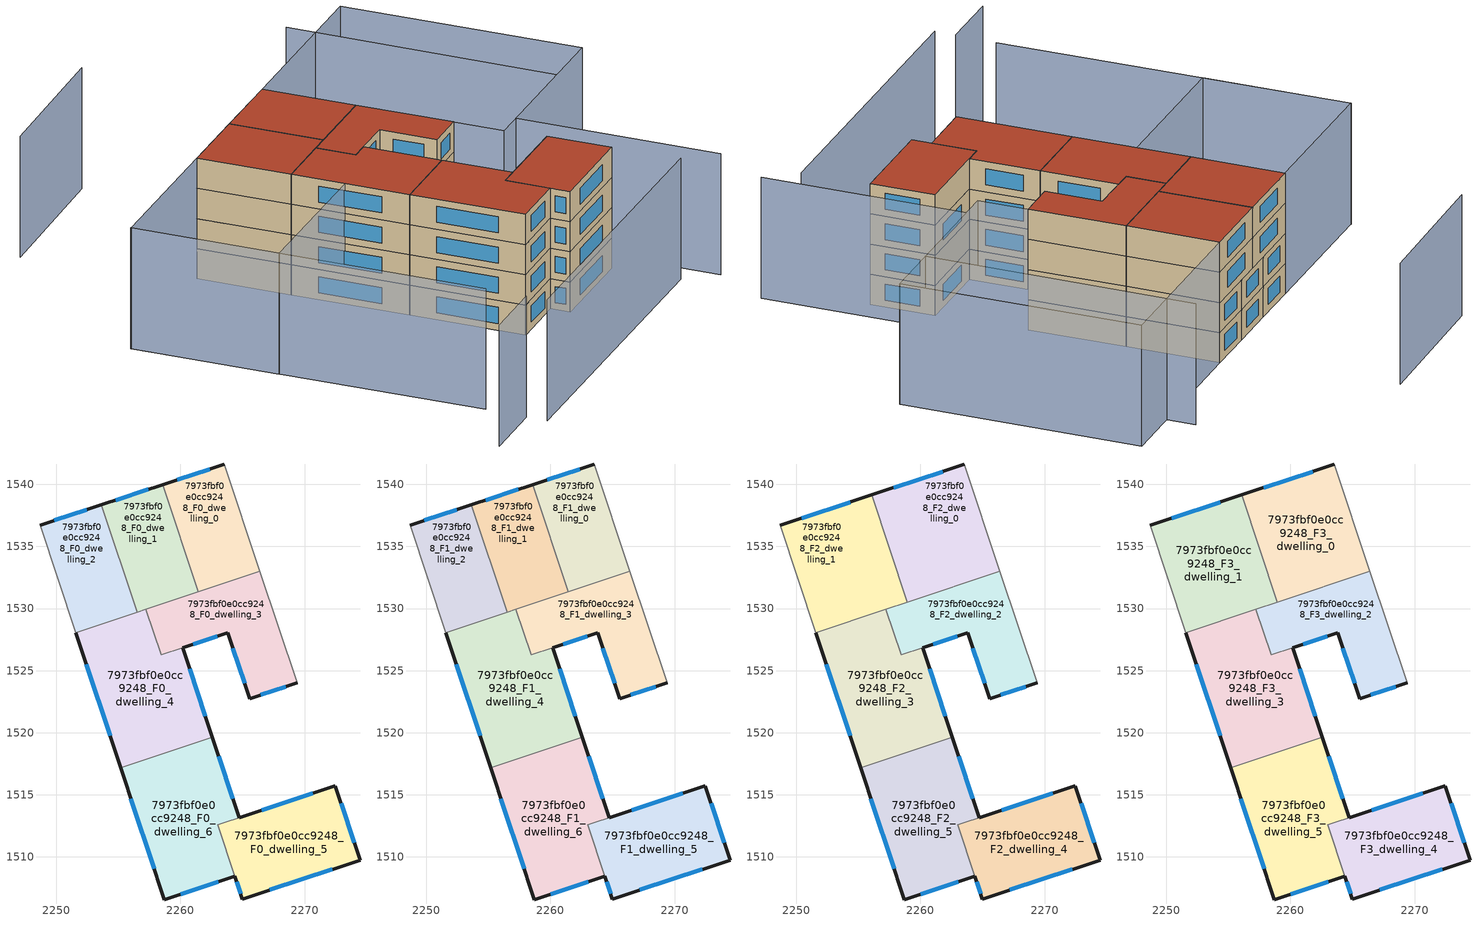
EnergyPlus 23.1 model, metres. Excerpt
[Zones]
7973fbf0e0cc9248_F0_dwelling_0
 floor ground (EU_floor_Construction): 2263.54,1541.61 2266.41,1533 2261.45,1531.35 2258.59,1539.98 z0
 wall outside (EU_wall_Construction): 2263.54,1541.61 2258.59,1539.98 z0:3
 wall adiabatic (EU_wall_Construction): 2266.41,1533 2263.54,1541.61 z0:3
 wall to 7973fbf0e0cc9248_F0_dwelling_1 (EU_wall_Construction): 2258.59,1539.98 2261.45,1531.35 z0:3
 wall to 7973fbf0e0cc9248_F0_dwelling_3 (EU_wall_Construction): 2261.45,1531.35 2266.41,1533 z0:3
 window (EU_Window_Construction): 2262.38,1541.23 2259.75,1540.36 z0.7:2.3
7973fbf0e0cc9248_F0_dwelling_1
 floor ground (EU_floor_Construction): 2258.59,1539.98 2261.45,1531.35 2256.51,1529.71 2253.64,1538.34 z0
 wall outside (EU_wall_Construction): 2258.59,1539.98 2253.64,1538.34 z0:3
 wall to 7973fbf0e0cc9248_F0_dwelling_2 (EU_wall_Construction): 2253.64,1538.34 2256.51,1529.71 z0:3
 wall to 7973fbf0e0cc9248_F0_dwelling_4 (EU_wall_Construction): 2256.51,1529.71 2257.23,1529.95 z0:3
 wall to 7973fbf0e0cc9248_F0_dwelling_3 (EU_wall_Construction): 2257.23,1529.95 2261.45,1531.35 z0:3
 window (EU_Window_Construction): 2257.42,1539.59 2254.8,1538.73 z0.7:2.3
7973fbf0e0cc9248_F0_dwelling_2
 floor ground (EU_floor_Construction): 2253.64,1538.34 2256.51,1529.71 2251.56,1528.07 2248.69,1536.71 z0
 wall outside (EU_wall_Construction): 2253.64,1538.34 2248.69,1536.71 z0:3
 wall adiabatic (EU_wall_Construction): 2248.69,1536.71 2251.56,1528.07 z0:3
 wall to 7973fbf0e0cc9248_F0_dwelling_4 (EU_wall_Construction): 2251.56,1528.07 2256.5,1529.71 z0:3
 window (EU_Window_Construction): 2252.47,1537.96 2249.85,1537.09 z0.7:2.3
7973fbf0e0cc9248_F0_dwelling_3
 floor ground (EU_floor_Construction): 2266.41,1533 2269.39,1524.01 2265.58,1522.75 2263.82,1528.04 2258.45,1526.27 2257.23,1529.95 z0
 wall outside (EU_wall_Construction): 2260.17,1526.84 2263.82,1528.04 2265.58,1522.75 2269.39,1524.01 z0:3
 wall adiabatic (EU_wall_Construction): 2269.39,1524.01 2266.41,1533 z0:3
 wall to 7973fbf0e0cc9248_F0_dwelling_4 (EU_wall_Construction): 2257.23,1529.95 2258.45,1526.28 / 2258.45,1526.27 2260.17,1526.84 z0:3
 window (EU_Window_Construction): 2266.47,1523.05 2268.5,1523.71 / 2264.23,1526.8 2265.16,1523.99 / 2261.03,1527.12 2262.96,1527.76 z0.7:2.3
7973fbf0e0cc9248_F0_dwelling_4
 floor ground (EU_floor_Construction): 2260.17,1526.84 2262.57,1519.64 2255.18,1517.18 2251.56,1528.07 2257.23,1529.95 2258.45,1526.27 z0
 wall outside (EU_wall_Construction): 2251.56,1528.07 2255.18,1517.18 / 2262.57,1519.64 2260.17,1526.84 z0:3
 wall to 7973fbf0e0cc9248_F0_dwelling_6 (EU_wall_Construction): 2255.18,1517.18 2262.57,1519.64 z0:3
 window (EU_Window_Construction): 2252.41,1525.51 2254.33,1519.74 / 2262,1521.33 2260.73,1525.15 z0.7:2.3
7973fbf0e0cc9248_F0_dwelling_5
 floor ground (EU_floor_Construction): 2272.48,1515.7 2274.47,1509.73 2264.98,1506.59 2264.38,1508.42 2263,1512.58 z0
 wall outside (EU_wall_Construction): 2264.38,1508.42 2264.98,1506.59 2274.47,1509.73 2272.48,1515.7 z0:3
 wall to 7973fbf0e0cc9248_F0_dwelling_6 (EU_wall_Construction): 2272.48,1515.7 2263,1512.58 2264.38,1508.42 z0:3
 window (EU_Window_Construction): 2274,1511.13 2272.95,1514.3 / 2267.21,1507.33 2272.24,1508.99 / 2264.52,1507.99 2264.84,1507.02 z0.7:2.3
7973fbf0e0cc9248_F0_dwelling_6
 floor ground (EU_floor_Construction): 2272.48,1515.71 2263,1512.58 2264.38,1508.42 2258.71,1506.55 2255.18,1517.18 2262.57,1519.64 2264.72,1513.15 z0
 wall outside (EU_wall_Construction): 2272.48,1515.71 2264.72,1513.15 2262.57,1519.64 / 2255.18,1517.18 2258.71,1506.55 2264.38,1508.42 z0:3
 window (EU_Window_Construction): 2270.66,1515.11 2266.54,1513.75 / 2260.04,1506.99 2263.05,1507.98 / 2256.01,1514.69 2257.88,1509.05 / 2264.22,1514.67 2263.07,1518.11 z0.7:2.3
7973fbf0e0cc9248_F1_dwelling_0
 floor to 7973fbf0e0cc9248_F0_dwelling_0 (EU_floor_Construction): 2263.54,1541.61 2266.41,1533 2261.45,1531.35 2258.59,1539.98 z3
 wall outside (EU_wall_Construction): 2263.54,1541.61 2258.59,1539.98 z3:6
 wall adiabatic (EU_wall_Construction): 2266.41,1533 2263.54,1541.61 z3:6
 wall to 7973fbf0e0cc9248_F1_dwelling_1 (EU_wall_Construction): 2258.59,1539.98 2261.45,1531.35 z3:6
 wall to 7973fbf0e0cc9248_F1_dwelling_3 (EU_wall_Construction): 2261.45,1531.35 2266.41,1533 z3:6
 window (EU_Window_Construction): 2262.38,1541.23 2259.75,1540.36 z3.7:5.3
7973fbf0e0cc9248_F1_dwelling_1
 floor to 7973fbf0e0cc9248_F0_dwelling_1 (EU_floor_Construction): 2258.59,1539.98 2261.45,1531.35 2256.51,1529.71 2253.64,1538.34 z3
 wall outside (EU_wall_Construction): 2258.59,1539.98 2253.64,1538.34 z3:6
 wall to 7973fbf0e0cc9248_F1_dwelling_2 (EU_wall_Construction): 2253.64,1538.34 2256.51,1529.71 z3:6
 wall to 7973fbf0e0cc9248_F1_dwelling_4 (EU_wall_Construction): 2256.51,1529.71 2257.23,1529.95 z3:6
 wall to 7973fbf0e0cc9248_F1_dwelling_3 (EU_wall_Construction): 2257.23,1529.95 2261.45,1531.35 z3:6
 window (EU_Window_Construction): 2257.42,1539.59 2254.8,1538.73 z3.7:5.3
7973fbf0e0cc9248_F1_dwelling_2
 floor to 7973fbf0e0cc9248_F0_dwelling_2 (EU_floor_Construction): 2253.64,1538.34 2256.51,1529.71 2251.56,1528.07 2248.69,1536.71 z3
 wall outside (EU_wall_Construction): 2253.64,1538.34 2248.69,1536.71 z3:6
 wall adiabatic (EU_wall_Construction): 2248.69,1536.71 2251.56,1528.07 z3:6
 wall to 7973fbf0e0cc9248_F1_dwelling_4 (EU_wall_Construction): 2251.56,1528.07 2256.5,1529.71 z3:6
 window (EU_Window_Construction): 2252.47,1537.96 2249.85,1537.09 z3.7:5.3
7973fbf0e0cc9248_F1_dwelling_3
 floor to 7973fbf0e0cc9248_F0_dwelling_3 (EU_floor_Construction): 2266.41,1533 2269.39,1524.01 2265.58,1522.75 2263.82,1528.04 2258.45,1526.28 2257.23,1529.95 z3
 wall outside (EU_wall_Construction): 2260.17,1526.84 2263.82,1528.04 2265.58,1522.75 2269.39,1524.01 z3:6
 wall adiabatic (EU_wall_Construction): 2269.39,1524.01 2266.41,1533 z3:6
 wall to 7973fbf0e0cc9248_F1_dwelling_4 (EU_wall_Construction): 2257.23,1529.95 2258.45,1526.28 / 2258.45,1526.27 2260.17,1526.84 z3:6
 window (EU_Window_Construction): 2266.47,1523.05 2268.5,1523.71 / 2264.23,1526.8 2265.16,1523.99 / 2261.03,1527.12 2262.96,1527.76 z3.7:5.3
7973fbf0e0cc9248_F1_dwelling_4
 floor to 7973fbf0e0cc9248_F0_dwelling_4 (EU_floor_Construction): 2260.17,1526.84 2262.57,1519.64 2255.18,1517.18 2251.56,1528.07 2257.23,1529.95 2258.45,1526.27 z3
 wall outside (EU_wall_Construction): 2251.56,1528.07 2255.18,1517.18 / 2262.57,1519.64 2260.17,1526.84 z3:6
 wall to 7973fbf0e0cc9248_F1_dwelling_6 (EU_wall_Construction): 2255.18,1517.18 2262.57,1519.64 z3:6
 window (EU_Window_Construction): 2252.41,1525.51 2254.33,1519.74 / 2262,1521.33 2260.73,1525.15 z3.7:5.3
7973fbf0e0cc9248_F1_dwelling_5
 floor to 7973fbf0e0cc9248_F0_dwelling_5 (EU_floor_Construction): 2272.48,1515.7 2274.47,1509.73 2264.98,1506.59 2264.38,1508.42 2263,1512.58 z3
 wall outside (EU_wall_Construction): 2264.38,1508.42 2264.98,1506.59 2274.47,1509.73 2272.48,1515.7 z3:6
 wall to 7973fbf0e0cc9248_F1_dwelling_6 (EU_wall_Construction): 2272.48,1515.7 2263,1512.58 2264.38,1508.42 z3:6
 window (EU_Window_Construction): 2274,1511.13 2272.95,1514.3 / 2267.21,1507.33 2272.24,1508.99 / 2264.52,1507.99 2264.84,1507.02 z3.7:5.3
7973fbf0e0cc9248_F1_dwelling_6
 floor to 7973fbf0e0cc9248_F0_dwelling_6 (EU_floor_Construction): 2272.48,1515.7 2263,1512.58 2264.38,1508.42 2258.71,1506.55 2255.18,1517.18 2262.57,1519.64 2264.72,1513.15 z3
 wall outside (EU_wall_Construction): 2264.72,1513.15 2272.48,1515.71 / 2255.18,1517.18 2258.71,1506.55 2264.38,1508.42 / 2264.72,1513.15 2262.57,1519.64 z3:6
 window (EU_Window_Construction): 2266.54,1513.75 2270.66,1515.11 / 2260.04,1506.99 2263.05,1507.98 / 2256.01,1514.69 2257.88,1509.05 / 2264.22,1514.67 2263.07,1518.11 z3.7:5.3
 roof outside (EU_roof_Construction): 2272.48,1515.7 2268.48,1514.38 2263,1512.58 z6
7973fbf0e0cc9248_F2_dwelling_0
 floor to 7973fbf0e0cc9248_F1_dwelling_0 (EU_floor_Construction): 2263.54,1541.61 2266.41,1533 2261.45,1531.35 2258.59,1539.98 z6
 floor to 7973fbf0e0cc9248_F1_dwelling_1 (EU_floor_Construction): 2258.59,1539.98 2261.45,1531.35 2258.95,1530.52 2256.08,1539.15 z6
 wall outside (EU_wall_Construction): 2263.54,1541.61 2256.08,1539.15 z6:9
 wall adiabatic (EU_wall_Construction): 2266.41,1533 2263.54,1541.61 z6:9
 wall to 7973fbf0e0cc9248_F2_dwelling_1 (EU_wall_Construction): 2256.08,1539.15 2258.95,1530.52 z6:9
 wall to 7973fbf0e0cc9248_F2_dwelling_2 (EU_wall_Construction): 2258.95,1530.52 2266.41,1533 z6:9
 window (EU_Window_Construction): 2261.79,1541.04 2257.83,1539.73 z6.7:8.3
7973fbf0e0cc9248_F2_dwelling_1
 floor to 7973fbf0e0cc9248_F1_dwelling_2 (EU_floor_Construction): 2253.64,1538.34 2256.5,1529.71 2251.56,1528.07 2248.69,1536.71 z6
 floor to 7973fbf0e0cc9248_F1_dwelling_1 (EU_floor_Construction): 2256.08,1539.15 2258.95,1530.52 2256.5,1529.71 2253.64,1538.34 z6
 wall outside (EU_wall_Construction): 2256.08,1539.15 2248.69,1536.71 z6:9
 wall adiabatic (EU_wall_Construction): 2248.69,1536.71 2251.56,1528.07 z6:9
 wall to 7973fbf0e0cc9248_F2_dwelling_3 (EU_wall_Construction): 2251.56,1528.07 2257.23,1529.95 z6:9
 wall to 7973fbf0e0cc9248_F2_dwelling_2 (EU_wall_Construction): 2257.23,1529.95 2258.95,1530.52 z6:9
 window (EU_Window_Construction): 2254.35,1538.58 2250.43,1537.28 z6.7:8.3
7973fbf0e0cc9248_F2_dwelling_2
 floor to 7973fbf0e0cc9248_F1_dwelling_3 (EU_floor_Construction): 2266.41,1533 2269.39,1524.01 2265.58,1522.75 2263.82,1528.04 2258.45,1526.28 2257.23,1529.95 z6
 wall outside (EU_wall_Construction): 2260.17,1526.84 2263.82,1528.04 2265.58,1522.75 2269.39,1524.01 z6:9
 wall adiabatic (EU_wall_Construction): 2269.39,1524.01 2266.41,1533 z6:9
 wall to 7973fbf0e0cc9248_F2_dwelling_3 (EU_wall_Construction): 2257.23,1529.95 2258.45,1526.28 / 2258.45,1526.27 2260.17,1526.84 z6:9
 window (EU_Window_Construction): 2266.47,1523.05 2268.5,1523.71 / 2264.23,1526.8 2265.16,1523.99 / 2261.03,1527.12 2262.96,1527.76 z6.7:8.3
7973fbf0e0cc9248_F2_dwelling_3
 floor to 7973fbf0e0cc9248_F1_dwelling_4 (EU_floor_Construction): 2260.17,1526.84 2262.57,1519.64 2255.18,1517.18 2251.56,1528.07 2257.23,1529.95 2258.45,1526.27 z6
 wall outside (EU_wall_Construction): 2251.56,1528.07 2255.18,1517.18 / 2262.57,1519.64 2260.17,1526.84 z6:9
 wall to 7973fbf0e0cc9248_F2_dwelling_5 (EU_wall_Construction): 2255.18,1517.18 2262.57,1519.64 z6:9
 window (EU_Window_Construction): 2252.41,1525.51 2254.33,1519.74 / 2262,1521.33 2260.73,1525.15 z6.7:8.3
7973fbf0e0cc9248_F2_dwelling_4
 floor to 7973fbf0e0cc9248_F1_dwelling_5 (EU_floor_Construction): 2272.48,1515.7 2274.47,1509.73 2264.98,1506.59 2264.38,1508.42 2263,1512.58 z6
 wall outside (EU_wall_Construction): 2264.38,1508.42 2264.98,1506.59 2274.47,1509.73 2272.48,1515.7 z6:9
 wall to 7973fbf0e0cc9248_F2_dwelling_5 (EU_wall_Construction): 2272.48,1515.7 2263,1512.58 2264.38,1508.42 z6:9
 window (EU_Window_Construction): 2274,1511.13 2272.95,1514.3 / 2267.21,1507.33 2272.24,1508.99 / 2264.52,1507.99 2264.84,1507.02 z6.7:8.3
7973fbf0e0cc9248_F2_dwelling_5
 floor outside (EU_floor_Construction): 2272.48,1515.71 2268.48,1514.38 2264.72,1513.15 z6
 floor to 7973fbf0e0cc9248_F1_dwelling_6 (EU_floor_Construction): 2268.48,1514.38 2263,1512.58 2264.38,1508.42 2258.71,1506.55 2255.18,1517.18 2262.57,1519.64 2264.72,1513.15 z6
 wall outside (EU_wall_Construction): 2272.48,1515.71 2264.72,1513.15 2262.57,1519.64 / 2255.18,1517.18 2258.71,1506.55 2264.38,1508.42 z6:9
 window (EU_Window_Construction): 2270.66,1515.11 2266.54,1513.75 / 2260.04,1506.99 2263.05,1507.98 / 2256.01,1514.69 2257.88,1509.05 / 2264.22,1514.67 2263.07,1518.11 z6.7:8.3
7973fbf0e0cc9248_F3_dwelling_0
 floor to 7973fbf0e0cc9248_F2_dwelling_0 (EU_floor_Construction): 2263.54,1541.61 2266.41,1533 2258.95,1530.52 2256.08,1539.15 z9
 wall outside (EU_wall_Construction): 2263.54,1541.61 2256.08,1539.15 z9:12
 wall adiabatic (EU_wall_Construction): 2266.41,1533 2263.54,1541.61 z9:12
 wall to 7973fbf0e0cc9248_F3_dwelling_1 (EU_wall_Construction): 2256.08,1539.15 2258.95,1530.52 z9:12
 wall to 7973fbf0e0cc9248_F3_dwelling_2 (EU_wall_Construction): 2258.95,1530.52 2266.41,1533 z9:12
 window (EU_Window_Construction): 2261.79,1541.04 2257.83,1539.73 z9.7:11.3
 roof outside (EU_roof_Construction): 2266.41,1533 2263.54,1541.61 2256.08,1539.15 2258.95,1530.52 z12
7973fbf0e0cc9248_F3_dwelling_1
 floor to 7973fbf0e0cc9248_F2_dwelling_1 (EU_floor_Construction): 2256.08,1539.15 2258.95,1530.52 2251.56,1528.07 2248.69,1536.71 z9
 wall outside (EU_wall_Construction): 2256.08,1539.15 2248.69,1536.71 z9:12
 wall adiabatic (EU_wall_Construction): 2248.69,1536.71 2251.56,1528.07 z9:12
 wall to 7973fbf0e0cc9248_F3_dwelling_3 (EU_wall_Construction): 2251.56,1528.07 2257.23,1529.95 z9:12
 wall to 7973fbf0e0cc9248_F3_dwelling_2 (EU_wall_Construction): 2257.23,1529.95 2258.95,1530.52 z9:12
 window (EU_Window_Construction): 2254.35,1538.58 2250.43,1537.28 z9.7:11.3
 roof outside (EU_roof_Construction): 2258.95,1530.52 2256.08,1539.15 2248.69,1536.71 2251.56,1528.07 z12
7973fbf0e0cc9248_F3_dwelling_2
 floor to 7973fbf0e0cc9248_F2_dwelling_2 (EU_floor_Construction): 2266.41,1533 2269.39,1524.01 2265.58,1522.75 2263.82,1528.04 2258.45,1526.28 2257.23,1529.95 z9
 wall outside (EU_wall_Construction): 2260.17,1526.84 2263.82,1528.04 2265.58,1522.75 2269.39,1524.01 z9:12
 wall adiabatic (EU_wall_Construction): 2269.39,1524.01 2266.41,1533 z9:12
 wall to 7973fbf0e0cc9248_F3_dwelling_3 (EU_wall_Construction): 2257.23,1529.95 2258.45,1526.28 / 2258.45,1526.27 2260.17,1526.84 z9:12
 window (EU_Window_Construction): 2266.47,1523.05 2268.5,1523.71 / 2264.23,1526.8 2265.16,1523.99 / 2261.03,1527.12 2262.96,1527.76 z9.7:11.3
 roof outside (EU_roof_Construction): 2269.39,1524.01 2266.41,1533 2257.23,1529.95 2258.45,1526.28 2263.82,1528.04 2265.58,1522.75 z12
7973fbf0e0cc9248_F3_dwelling_3
 floor to 7973fbf0e0cc9248_F2_dwelling_3 (EU_floor_Construction): 2260.17,1526.84 2262.57,1519.64 2255.18,1517.18 2251.56,1528.07 2257.23,1529.95 2258.45,1526.27 z9
 wall outside (EU_wall_Construction): 2251.56,1528.07 2255.18,1517.18 / 2262.57,1519.64 2260.17,1526.84 z9:12
 wall to 7973fbf0e0cc9248_F3_dwelling_5 (EU_wall_Construction): 2255.18,1517.18 2262.57,1519.64 z9:12
 window (EU_Window_Construction): 2252.41,1525.51 2254.33,1519.74 / 2262,1521.33 2260.73,1525.15 z9.7:11.3
 roof outside (EU_roof_Construction): 2262.57,1519.64 2260.17,1526.84 2258.45,1526.27 2257.23,1529.95 2251.56,1528.07 2255.18,1517.18 z12
7973fbf0e0cc9248_F3_dwelling_4
 floor to 7973fbf0e0cc9248_F2_dwelling_4 (EU_floor_Construction): 2272.48,1515.7 2274.47,1509.73 2264.98,1506.59 2264.38,1508.42 2263,1512.58 z9
 wall outside (EU_wall_Construction): 2264.38,1508.42 2264.98,1506.59 2274.47,1509.73 2272.48,1515.7 z9:12
 wall to 7973fbf0e0cc9248_F3_dwelling_5 (EU_wall_Construction): 2272.48,1515.7 2263,1512.58 2264.38,1508.42 z9:12
 window (EU_Window_Construction): 2274,1511.13 2272.95,1514.3 / 2267.21,1507.33 2272.24,1508.99 / 2264.52,1507.99 2264.84,1507.02 z9.7:11.3
 roof outside (EU_roof_Construction): 2274.47,1509.73 2272.48,1515.7 2263,1512.58 2264.38,1508.42 2264.98,1506.59 z12
7973fbf0e0cc9248_F3_dwelling_5
 floor to 7973fbf0e0cc9248_F2_dwelling_5 (EU_floor_Construction): 2272.48,1515.7 2263,1512.58 2264.38,1508.42 2258.71,1506.55 2255.18,1517.18 2262.57,1519.64 2264.72,1513.15 z9
 wall outside (EU_wall_Construction): 2264.72,1513.15 2272.48,1515.71 / 2255.18,1517.18 2258.71,1506.55 2264.38,1508.42 / 2264.72,1513.15 2262.57,1519.64 z9:12
 window (EU_Window_Construction): 2266.54,1513.75 2270.66,1515.11 / 2260.04,1506.99 2263.05,1507.98 / 2256.01,1514.69 2257.88,1509.05 / 2264.22,1514.67 2263.07,1518.11 z9.7:11.3
 roof outside (EU_roof_Construction): 2264.38,1508.42 2263,1512.58 2272.48,1515.7 2264.72,1513.15 2262.57,1519.64 2255.18,1517.18 2258.71,1506.55 z12
shading: 2239.44,1493.3 2245.63,1495.36 / 2233.68,1531.79 2244.51,1499.18 / 2246.26,1493.46 2276.74,1503.53 / 2279.75,1501.42 2273.53,1520.25 / 2282.92,1523.35 2274.81,1548.33 / 2256.5,1556.85 2241.93,1551.75 / 2270.93,1519.38 2263.54,1541.61 / 2263.54,1541.61 2281.39,1547.54 / 2281.39,1547.54 2288.78,1525.31 / 2288.78,1525.31 2270.93,1519.38 / 2253.21,1523.11 2238.19,1518.15 / 2238.19,1518.15 2233.69,1531.76 / 2233.69,1531.76 2248.71,1536.72 / 2248.71,1536.72 2253.21,1523.11 z0:12
[Building]
EU S2 Campaign: North Axis=0; Terrain=City; Solar Distribution=FullExterior
[Site:Location]
Budapest.Ferenc.Liszt.Intl.AP: Latitude=47.437; Longitude=19.256; Time Zone=1; Elevation=185
[SizingPeriod:WeatherFileDays]
AnnualSizingPeriod: Begin Month=1; Begin Day of Month=1; End Month=12; End Day of Month=31; Day of Week for Start Day=Monday; Use Weather File Daylight Saving Period=No; Use Weather File Rain and Snow Indicators=No
[MATERIAL]
EU_InternalMass_Material: Roughness=MediumRough; Thickness=0.1; Conductivity=1; Density=1800; Specific Heat=900; Thermal Absorptance=0.9; Solar Absorptance=0.7; Visible Absorptance=0.7
[MATERIAL:NOMASS] Roughness=MediumRough; Thermal Absorptance=0.9; Solar Absorptance=0.7; Visible Absorptance=0.7
Name | Thermal Resistance
EU_wall_NoMass | 0.832559
EU_roof_NoMass | 1.39638
EU_floor_NoMass | 0.872794
[WINDOWMATERIAL:SIMPLEGLAZINGSYSTEM]
EU_Window_SimpleGlazing: UFactor=2.79869; Solar Heat Gain Coefficient=0.75; Visible Transmittance=0.75
[CONSTRUCTION]
EU_wall_Construction: EU_wall_NoMass
EU_roof_Construction: EU_roof_NoMass
EU_floor_Construction: EU_floor_NoMass
EU_Window_Construction: EU_Window_SimpleGlazing
EU_InternalMass_Construction: EU_InternalMass_Material
[ZONE] Type=1; Multiplier=1; Ceiling Height=autocalculate; Floor Area=autocalculate; Part of Total Floor Area=Yes
Name | Volume
7973fbf0e0cc9248_F0_dwelling_0; 7973fbf0e0cc9248_F1_dwelling_0 | 142.251
7973fbf0e0cc9248_F2_dwelling_0; 7973fbf0e0cc9248_F3_dwelling_0 | 214.136
7973fbf0e0cc9248_F0_dwelling_1; 7973fbf0e0cc9248_F1_dwelling_1 | 142.216
7973fbf0e0cc9248_F2_dwelling_1; 7973fbf0e0cc9248_F3_dwelling_1 | 212.586
7973fbf0e0cc9248_F0_dwelling_2; 7973fbf0e0cc9248_F1_dwelling_2 | 142.255
7973fbf0e0cc9248_F2_dwelling_2; 7973fbf0e0cc9248_F0_dwelling_3 | 179.975
7973fbf0e0cc9248_F3_dwelling_2; 7973fbf0e0cc9248_F1_dwelling_3 | 179.931
7973fbf0e0cc9248_F2_dwelling_3; 7973fbf0e0cc9248_F3_dwelling_3; 7973fbf0e0cc9248_F0_dwelling_4; 7973fbf0e0cc9248_F1_dwelling_4 | 246.735
7973fbf0e0cc9248_F2_dwelling_4; 7973fbf0e0cc9248_F3_dwelling_4; 7973fbf0e0cc9248_F0_dwelling_5; 7973fbf0e0cc9248_F1_dwelling_5 | 188.599
7973fbf0e0cc9248_F2_dwelling_5; 7973fbf0e0cc9248_F0_dwelling_6 | 238.041
7973fbf0e0cc9248_F3_dwelling_5; 7973fbf0e0cc9248_F1_dwelling_6 | 238.121
[INTERNALMASS] Construction=EU_InternalMass_Construction
Name | Zone or ZoneList | Surface Area
7973fbf0e0cc9248_F0_dwelling_0_EU_InternalMass | 7973fbf0e0cc9248_F0_dwelling_0 | 47.4171
7973fbf0e0cc9248_F0_dwelling_1_EU_InternalMass | 7973fbf0e0cc9248_F0_dwelling_1 | 47.4054
7973fbf0e0cc9248_F0_dwelling_2_EU_InternalMass | 7973fbf0e0cc9248_F0_dwelling_2 | 47.4185
7973fbf0e0cc9248_F0_dwelling_3_EU_InternalMass | 7973fbf0e0cc9248_F0_dwelling_3 | 59.9918
7973fbf0e0cc9248_F0_dwelling_4_EU_InternalMass | 7973fbf0e0cc9248_F0_dwelling_4 | 82.2473
7973fbf0e0cc9248_F0_dwelling_5_EU_InternalMass | 7973fbf0e0cc9248_F0_dwelling_5 | 62.8676
7973fbf0e0cc9248_F0_dwelling_6_EU_InternalMass | 7973fbf0e0cc9248_F0_dwelling_6 | 79.3714
7973fbf0e0cc9248_F1_dwelling_0_EU_InternalMass | 7973fbf0e0cc9248_F1_dwelling_0 | 47.4171
7973fbf0e0cc9248_F1_dwelling_1_EU_InternalMass | 7973fbf0e0cc9248_F1_dwelling_1 | 47.4054
7973fbf0e0cc9248_F1_dwelling_2_EU_InternalMass | 7973fbf0e0cc9248_F1_dwelling_2 | 47.4185
7973fbf0e0cc9248_F1_dwelling_3_EU_InternalMass | 7973fbf0e0cc9248_F1_dwelling_3 | 59.9918
7973fbf0e0cc9248_F1_dwelling_4_EU_InternalMass | 7973fbf0e0cc9248_F1_dwelling_4 | 82.2473
7973fbf0e0cc9248_F1_dwelling_5_EU_InternalMass | 7973fbf0e0cc9248_F1_dwelling_5 | 62.8676
7973fbf0e0cc9248_F1_dwelling_6_EU_InternalMass | 7973fbf0e0cc9248_F1_dwelling_6 | 79.3714
7973fbf0e0cc9248_F2_dwelling_0_EU_InternalMass | 7973fbf0e0cc9248_F2_dwelling_0 | 71.3786
7973fbf0e0cc9248_F2_dwelling_1_EU_InternalMass | 7973fbf0e0cc9248_F2_dwelling_1 | 70.8618
7973fbf0e0cc9248_F2_dwelling_2_EU_InternalMass | 7973fbf0e0cc9248_F2_dwelling_2 | 59.9918
7973fbf0e0cc9248_F2_dwelling_3_EU_InternalMass | 7973fbf0e0cc9248_F2_dwelling_3 | 82.2473
7973fbf0e0cc9248_F2_dwelling_4_EU_InternalMass | 7973fbf0e0cc9248_F2_dwelling_4 | 62.8676
7973fbf0e0cc9248_F2_dwelling_5_EU_InternalMass | 7973fbf0e0cc9248_F2_dwelling_5 | 79.3714
7973fbf0e0cc9248_F3_dwelling_0_EU_InternalMass | 7973fbf0e0cc9248_F3_dwelling_0 | 71.3786
7973fbf0e0cc9248_F3_dwelling_1_EU_InternalMass | 7973fbf0e0cc9248_F3_dwelling_1 | 70.8618
7973fbf0e0cc9248_F3_dwelling_2_EU_InternalMass | 7973fbf0e0cc9248_F3_dwelling_2 | 59.9918
7973fbf0e0cc9248_F3_dwelling_3_EU_InternalMass | 7973fbf0e0cc9248_F3_dwelling_3 | 82.2473
7973fbf0e0cc9248_F3_dwelling_4_EU_InternalMass | 7973fbf0e0cc9248_F3_dwelling_4 | 62.8676
7973fbf0e0cc9248_F3_dwelling_5_EU_InternalMass | 7973fbf0e0cc9248_F3_dwelling_5 | 79.3714
[OTHEREQUIPMENT] Fuel Type=Electricity; Design Level Calculation Method=Watts/Area; Power per Zone Floor Area=1; Fraction Latent=0; Fraction Radiant=0; Fraction Lost=0; Carbon Dioxide Generation Rate=0; EndUse Subcategory=EU_Step8_InternalGains
Name | Zone or ZoneList or Space or SpaceList | Schedule
EU_Step8_InternalGain_7973fbf0e0cc9248_F0_dwelling_0_f000 | 7973fbf0e0cc9248_F0_dwelling_0 | EU_Step8_GainSchedule_7973fbf0e0cc9248_F0_dwelling_0_f000
EU_Step8_InternalGain_7973fbf0e0cc9248_F0_dwelling_1_f000 | 7973fbf0e0cc9248_F0_dwelling_1 | EU_Step8_GainSchedule_7973fbf0e0cc9248_F0_dwelling_1_f000
EU_Step8_InternalGain_7973fbf0e0cc9248_F0_dwelling_2_f000 | 7973fbf0e0cc9248_F0_dwelling_2 | EU_Step8_GainSchedule_7973fbf0e0cc9248_F0_dwelling_2_f000
EU_Step8_InternalGain_7973fbf0e0cc9248_F0_dwelling_3_f000 | 7973fbf0e0cc9248_F0_dwelling_3 | EU_Step8_GainSchedule_7973fbf0e0cc9248_F0_dwelling_3_f000
EU_Step8_InternalGain_7973fbf0e0cc9248_F0_dwelling_4_f000 | 7973fbf0e0cc9248_F0_dwelling_4 | EU_Step8_GainSchedule_7973fbf0e0cc9248_F0_dwelling_4_f000
EU_Step8_InternalGain_7973fbf0e0cc9248_F0_dwelling_5_f000 | 7973fbf0e0cc9248_F0_dwelling_5 | EU_Step8_GainSchedule_7973fbf0e0cc9248_F0_dwelling_5_f000
EU_Step8_InternalGain_7973fbf0e0cc9248_F0_dwelling_6_f000 | 7973fbf0e0cc9248_F0_dwelling_6 | EU_Step8_GainSchedule_7973fbf0e0cc9248_F0_dwelling_6_f000
EU_Step8_InternalGain_7973fbf0e0cc9248_F1_dwelling_0_f000 | 7973fbf0e0cc9248_F1_dwelling_0 | EU_Step8_GainSchedule_7973fbf0e0cc9248_F1_dwelling_0_f000
EU_Step8_InternalGain_7973fbf0e0cc9248_F1_dwelling_1_f000 | 7973fbf0e0cc9248_F1_dwelling_1 | EU_Step8_GainSchedule_7973fbf0e0cc9248_F1_dwelling_1_f000
EU_Step8_InternalGain_7973fbf0e0cc9248_F1_dwelling_2_f000 | 7973fbf0e0cc9248_F1_dwelling_2 | EU_Step8_GainSchedule_7973fbf0e0cc9248_F1_dwelling_2_f000
EU_Step8_InternalGain_7973fbf0e0cc9248_F1_dwelling_3_f000 | 7973fbf0e0cc9248_F1_dwelling_3 | EU_Step8_GainSchedule_7973fbf0e0cc9248_F1_dwelling_3_f000
EU_Step8_InternalGain_7973fbf0e0cc9248_F1_dwelling_4_f000 | 7973fbf0e0cc9248_F1_dwelling_4 | EU_Step8_GainSchedule_7973fbf0e0cc9248_F1_dwelling_4_f000
EU_Step8_InternalGain_7973fbf0e0cc9248_F1_dwelling_5_f000 | 7973fbf0e0cc9248_F1_dwelling_5 | EU_Step8_GainSchedule_7973fbf0e0cc9248_F1_dwelling_5_f000
EU_Step8_InternalGain_7973fbf0e0cc9248_F1_dwelling_6_f000 | 7973fbf0e0cc9248_F1_dwelling_6 | EU_Step8_GainSchedule_7973fbf0e0cc9248_F1_dwelling_6_f000
EU_Step8_InternalGain_7973fbf0e0cc9248_F2_dwelling_0_f000 | 7973fbf0e0cc9248_F2_dwelling_0 | EU_Step8_GainSchedule_7973fbf0e0cc9248_F2_dwelling_0_f000
EU_Step8_InternalGain_7973fbf0e0cc9248_F2_dwelling_1_f000 | 7973fbf0e0cc9248_F2_dwelling_1 | EU_Step8_GainSchedule_7973fbf0e0cc9248_F2_dwelling_1_f000
EU_Step8_InternalGain_7973fbf0e0cc9248_F2_dwelling_2_f000 | 7973fbf0e0cc9248_F2_dwelling_2 | EU_Step8_GainSchedule_7973fbf0e0cc9248_F2_dwelling_2_f000
EU_Step8_InternalGain_7973fbf0e0cc9248_F2_dwelling_3_f000 | 7973fbf0e0cc9248_F2_dwelling_3 | EU_Step8_GainSchedule_7973fbf0e0cc9248_F2_dwelling_3_f000
EU_Step8_InternalGain_7973fbf0e0cc9248_F2_dwelling_4_f000 | 7973fbf0e0cc9248_F2_dwelling_4 | EU_Step8_GainSchedule_7973fbf0e0cc9248_F2_dwelling_4_f000
EU_Step8_InternalGain_7973fbf0e0cc9248_F2_dwelling_5_f000 | 7973fbf0e0cc9248_F2_dwelling_5 | EU_Step8_GainSchedule_7973fbf0e0cc9248_F2_dwelling_5_f000
EU_Step8_InternalGain_7973fbf0e0cc9248_F3_dwelling_0_f000 | 7973fbf0e0cc9248_F3_dwelling_0 | EU_Step8_GainSchedule_7973fbf0e0cc9248_F3_dwelling_0_f000
EU_Step8_InternalGain_7973fbf0e0cc9248_F3_dwelling_1_f000 | 7973fbf0e0cc9248_F3_dwelling_1 | EU_Step8_GainSchedule_7973fbf0e0cc9248_F3_dwelling_1_f000
EU_Step8_InternalGain_7973fbf0e0cc9248_F3_dwelling_2_f000 | 7973fbf0e0cc9248_F3_dwelling_2 | EU_Step8_GainSchedule_7973fbf0e0cc9248_F3_dwelling_2_f000
EU_Step8_InternalGain_7973fbf0e0cc9248_F3_dwelling_3_f000 | 7973fbf0e0cc9248_F3_dwelling_3 | EU_Step8_GainSchedule_7973fbf0e0cc9248_F3_dwelling_3_f000
EU_Step8_InternalGain_7973fbf0e0cc9248_F3_dwelling_4_f000 | 7973fbf0e0cc9248_F3_dwelling_4 | EU_Step8_GainSchedule_7973fbf0e0cc9248_F3_dwelling_4_f000
EU_Step8_InternalGain_7973fbf0e0cc9248_F3_dwelling_5_f000 | 7973fbf0e0cc9248_F3_dwelling_5 | EU_Step8_GainSchedule_7973fbf0e0cc9248_F3_dwelling_5_f000
[ZONEVENTILATION:DESIGNFLOWRATE] Schedule=EU_AlwaysOn; Design Flow Rate Calculation Method=AirChanges/Hour; Air Changes per Hour=0.475469; Ventilation Type=Natural; Fan Pressure Rise=0; Fan Total Efficiency=1; Constant Term Coefficient=1; Temperature Term Coefficient=0; Velocity Term Coefficient=0; Velocity Squared Term Coefficient=0; Minimum Indoor Temperature=-100; Maximum Indoor Temperature=100; Delta Temperature=-100; Minimum Outdoor Temperature=-100; Maximum Outdoor Temperature=100; Maximum Wind Speed=40
Name | Zone or ZoneList or Space or SpaceList
EU_ConstantAir_7973fbf0e0cc9248_F0_dwelling_0 | 7973fbf0e0cc9248_F0_dwelling_0
EU_ConstantAir_7973fbf0e0cc9248_F0_dwelling_1 | 7973fbf0e0cc9248_F0_dwelling_1
EU_ConstantAir_7973fbf0e0cc9248_F0_dwelling_2 | 7973fbf0e0cc9248_F0_dwelling_2
EU_ConstantAir_7973fbf0e0cc9248_F0_dwelling_3 | 7973fbf0e0cc9248_F0_dwelling_3
EU_ConstantAir_7973fbf0e0cc9248_F0_dwelling_4 | 7973fbf0e0cc9248_F0_dwelling_4
EU_ConstantAir_7973fbf0e0cc9248_F0_dwelling_5 | 7973fbf0e0cc9248_F0_dwelling_5
EU_ConstantAir_7973fbf0e0cc9248_F0_dwelling_6 | 7973fbf0e0cc9248_F0_dwelling_6
EU_ConstantAir_7973fbf0e0cc9248_F1_dwelling_0 | 7973fbf0e0cc9248_F1_dwelling_0
EU_ConstantAir_7973fbf0e0cc9248_F1_dwelling_1 | 7973fbf0e0cc9248_F1_dwelling_1
EU_ConstantAir_7973fbf0e0cc9248_F1_dwelling_2 | 7973fbf0e0cc9248_F1_dwelling_2
EU_ConstantAir_7973fbf0e0cc9248_F1_dwelling_3 | 7973fbf0e0cc9248_F1_dwelling_3
EU_ConstantAir_7973fbf0e0cc9248_F1_dwelling_4 | 7973fbf0e0cc9248_F1_dwelling_4
EU_ConstantAir_7973fbf0e0cc9248_F1_dwelling_5 | 7973fbf0e0cc9248_F1_dwelling_5
EU_ConstantAir_7973fbf0e0cc9248_F1_dwelling_6 | 7973fbf0e0cc9248_F1_dwelling_6
EU_ConstantAir_7973fbf0e0cc9248_F2_dwelling_0 | 7973fbf0e0cc9248_F2_dwelling_0
EU_ConstantAir_7973fbf0e0cc9248_F2_dwelling_1 | 7973fbf0e0cc9248_F2_dwelling_1
EU_ConstantAir_7973fbf0e0cc9248_F2_dwelling_2 | 7973fbf0e0cc9248_F2_dwelling_2
EU_ConstantAir_7973fbf0e0cc9248_F2_dwelling_3 | 7973fbf0e0cc9248_F2_dwelling_3
EU_ConstantAir_7973fbf0e0cc9248_F2_dwelling_4 | 7973fbf0e0cc9248_F2_dwelling_4
EU_ConstantAir_7973fbf0e0cc9248_F2_dwelling_5 | 7973fbf0e0cc9248_F2_dwelling_5
EU_ConstantAir_7973fbf0e0cc9248_F3_dwelling_0 | 7973fbf0e0cc9248_F3_dwelling_0
EU_ConstantAir_7973fbf0e0cc9248_F3_dwelling_1 | 7973fbf0e0cc9248_F3_dwelling_1
EU_ConstantAir_7973fbf0e0cc9248_F3_dwelling_2 | 7973fbf0e0cc9248_F3_dwelling_2
EU_ConstantAir_7973fbf0e0cc9248_F3_dwelling_3 | 7973fbf0e0cc9248_F3_dwelling_3
EU_ConstantAir_7973fbf0e0cc9248_F3_dwelling_4 | 7973fbf0e0cc9248_F3_dwelling_4
EU_ConstantAir_7973fbf0e0cc9248_F3_dwelling_5 | 7973fbf0e0cc9248_F3_dwelling_5
[HVACTEMPLATE:THERMOSTAT] Constant Heating Setpoint=20; Constant Cooling Setpoint=50
EU_HeatOnly_7973fbf0e0cc9248_F0_dwelling_0; EU_HeatOnly_7973fbf0e0cc9248_F0_dwelling_1; EU_HeatOnly_7973fbf0e0cc9248_F0_dwelling_2; EU_HeatOnly_7973fbf0e0cc9248_F0_dwelling_3; EU_HeatOnly_7973fbf0e0cc9248_F0_dwelling_4; EU_HeatOnly_7973fbf0e0cc9248_F0_dwelling_5; EU_HeatOnly_7973fbf0e0cc9248_F0_dwelling_6; EU_HeatOnly_7973fbf0e0cc9248_F1_dwelling_0; EU_HeatOnly_7973fbf0e0cc9248_F1_dwelling_1; EU_HeatOnly_7973fbf0e0cc9248_F1_dwelling_2; EU_HeatOnly_7973fbf0e0cc9248_F1_dwelling_3; EU_HeatOnly_7973fbf0e0cc9248_F1_dwelling_4; EU_HeatOnly_7973fbf0e0cc9248_F1_dwelling_5; EU_HeatOnly_7973fbf0e0cc9248_F1_dwelling_6; EU_HeatOnly_7973fbf0e0cc9248_F2_dwelling_0; EU_HeatOnly_7973fbf0e0cc9248_F2_dwelling_1; EU_HeatOnly_7973fbf0e0cc9248_F2_dwelling_2; EU_HeatOnly_7973fbf0e0cc9248_F2_dwelling_3; EU_HeatOnly_7973fbf0e0cc9248_F2_dwelling_4; EU_HeatOnly_7973fbf0e0cc9248_F2_dwelling_5; EU_HeatOnly_7973fbf0e0cc9248_F3_dwelling_0; EU_HeatOnly_7973fbf0e0cc9248_F3_dwelling_1; EU_HeatOnly_7973fbf0e0cc9248_F3_dwelling_2; EU_HeatOnly_7973fbf0e0cc9248_F3_dwelling_3; EU_HeatOnly_7973fbf0e0cc9248_F3_dwelling_4; EU_HeatOnly_7973fbf0e0cc9248_F3_dwelling_5
[HVACTEMPLATE:ZONE:IDEALLOADSAIRSYSTEM] System Availability Schedule=EU_AlwaysOn; Maximum Heating Supply Air Temperature=50; Minimum Cooling Supply Air Temperature=13; Maximum Heating Supply Air Humidity Ratio=0.0156; Minimum Cooling Supply Air Humidity Ratio=0.0077; Heating Limit=NoLimit; Cooling Limit=NoLimit; Heating Availability Schedule=EU_AlwaysOn; Cooling Availability Schedule=EU_CoolingOff; Dehumidification Control Type=ConstantSensibleHeatRatio; Cooling Sensible Heat Ratio=0.7; Dehumidification Setpoint=60; Humidification Control Type=None; Humidification Setpoint=30; Outdoor Air Method=None; Outdoor Air Flow Rate per Person=0.00944; Outdoor Air Flow Rate per Zone Floor Area=0; Outdoor Air Flow Rate per Zone=0; Demand Controlled Ventilation Type=None; Outdoor Air Economizer Type=NoEconomizer; Heat Recovery Type=None; Sensible Heat Recovery Effectiveness=0.7; Latent Heat Recovery Effectiveness=0.65
Name | Template Thermostat
7973fbf0e0cc9248_F0_dwelling_0 | EU_HeatOnly_7973fbf0e0cc9248_F0_dwelling_0
7973fbf0e0cc9248_F0_dwelling_1 | EU_HeatOnly_7973fbf0e0cc9248_F0_dwelling_1
7973fbf0e0cc9248_F0_dwelling_2 | EU_HeatOnly_7973fbf0e0cc9248_F0_dwelling_2
7973fbf0e0cc9248_F0_dwelling_3 | EU_HeatOnly_7973fbf0e0cc9248_F0_dwelling_3
7973fbf0e0cc9248_F0_dwelling_4 | EU_HeatOnly_7973fbf0e0cc9248_F0_dwelling_4
7973fbf0e0cc9248_F0_dwelling_5 | EU_HeatOnly_7973fbf0e0cc9248_F0_dwelling_5
7973fbf0e0cc9248_F0_dwelling_6 | EU_HeatOnly_7973fbf0e0cc9248_F0_dwelling_6
7973fbf0e0cc9248_F1_dwelling_0 | EU_HeatOnly_7973fbf0e0cc9248_F1_dwelling_0
7973fbf0e0cc9248_F1_dwelling_1 | EU_HeatOnly_7973fbf0e0cc9248_F1_dwelling_1
7973fbf0e0cc9248_F1_dwelling_2 | EU_HeatOnly_7973fbf0e0cc9248_F1_dwelling_2
7973fbf0e0cc9248_F1_dwelling_3 | EU_HeatOnly_7973fbf0e0cc9248_F1_dwelling_3
7973fbf0e0cc9248_F1_dwelling_4 | EU_HeatOnly_7973fbf0e0cc9248_F1_dwelling_4
7973fbf0e0cc9248_F1_dwelling_5 | EU_HeatOnly_7973fbf0e0cc9248_F1_dwelling_5
7973fbf0e0cc9248_F1_dwelling_6 | EU_HeatOnly_7973fbf0e0cc9248_F1_dwelling_6
7973fbf0e0cc9248_F2_dwelling_0 | EU_HeatOnly_7973fbf0e0cc9248_F2_dwelling_0
7973fbf0e0cc9248_F2_dwelling_1 | EU_HeatOnly_7973fbf0e0cc9248_F2_dwelling_1
7973fbf0e0cc9248_F2_dwelling_2 | EU_HeatOnly_7973fbf0e0cc9248_F2_dwelling_2
7973fbf0e0cc9248_F2_dwelling_3 | EU_HeatOnly_7973fbf0e0cc9248_F2_dwelling_3
7973fbf0e0cc9248_F2_dwelling_4 | EU_HeatOnly_7973fbf0e0cc9248_F2_dwelling_4
7973fbf0e0cc9248_F2_dwelling_5 | EU_HeatOnly_7973fbf0e0cc9248_F2_dwelling_5
7973fbf0e0cc9248_F3_dwelling_0 | EU_HeatOnly_7973fbf0e0cc9248_F3_dwelling_0
7973fbf0e0cc9248_F3_dwelling_1 | EU_HeatOnly_7973fbf0e0cc9248_F3_dwelling_1
7973fbf0e0cc9248_F3_dwelling_2 | EU_HeatOnly_7973fbf0e0cc9248_F3_dwelling_2
7973fbf0e0cc9248_F3_dwelling_3 | EU_HeatOnly_7973fbf0e0cc9248_F3_dwelling_3
7973fbf0e0cc9248_F3_dwelling_4 | EU_HeatOnly_7973fbf0e0cc9248_F3_dwelling_4
7973fbf0e0cc9248_F3_dwelling_5 | EU_HeatOnly_7973fbf0e0cc9248_F3_dwelling_5
[SIZING:ZONE] Zone Cooling Design Supply Air Temperature Input Method=SupplyAirTemperature; Zone Cooling Design Supply Air Temperature=13; Zone Heating Design Supply Air Temperature Input Method=SupplyAirTemperature; Zone Heating Design Supply Air Temperature=50; Zone Cooling Design Supply Air Humidity Ratio=0.008; Zone Heating Design Supply Air Humidity Ratio=0.008; Cooling Design Air Flow Method=DesignDay; Cooling Design Air Flow Rate=0; Cooling Minimum Air Flow per Zone Floor Area=0.000762; Cooling Minimum Air Flow=0; Cooling Minimum Air Flow Fraction=0.2; Heating Design Air Flow Method=DesignDay; Heating Design Air Flow Rate=0; Heating Maximum Air Flow per Zone Floor Area=0.002032; Heating Maximum Air Flow=0.141576; Heating Maximum Air Flow Fraction=0.3; Account for Dedicated Outdoor Air System=No; Dedicated Outdoor Air System Control Strategy=NeutralSupplyAir; Dedicated Outdoor Air Low Setpoint Temperature for Design=autosize; Dedicated Outdoor Air High Setpoint Temperature for Design=autosize; Zone Load Sizing Method=Sensible Load Only No Latent Load; Zone Latent Cooling Design Supply Air Humidity Ratio Input Method=HumidityRatioDifference; Zone Cooling Design Supply Air Humidity Ratio Difference=0.005; Zone Latent Heating Design Supply Air Humidity Ratio Input Method=HumidityRatioDifference; Zone Humidification Design Supply Air Humidity Ratio Difference=0.005
7973fbf0e0cc9248_F0_dwelling_0; 7973fbf0e0cc9248_F0_dwelling_1; 7973fbf0e0cc9248_F0_dwelling_2; 7973fbf0e0cc9248_F0_dwelling_3; 7973fbf0e0cc9248_F0_dwelling_4; 7973fbf0e0cc9248_F0_dwelling_5; 7973fbf0e0cc9248_F0_dwelling_6; 7973fbf0e0cc9248_F1_dwelling_0; 7973fbf0e0cc9248_F1_dwelling_1; 7973fbf0e0cc9248_F1_dwelling_2; 7973fbf0e0cc9248_F1_dwelling_3; 7973fbf0e0cc9248_F1_dwelling_4; 7973fbf0e0cc9248_F1_dwelling_5; 7973fbf0e0cc9248_F1_dwelling_6; 7973fbf0e0cc9248_F2_dwelling_0; 7973fbf0e0cc9248_F2_dwelling_1; 7973fbf0e0cc9248_F2_dwelling_2; 7973fbf0e0cc9248_F2_dwelling_3; 7973fbf0e0cc9248_F2_dwelling_4; 7973fbf0e0cc9248_F2_dwelling_5; 7973fbf0e0cc9248_F3_dwelling_0; 7973fbf0e0cc9248_F3_dwelling_1; 7973fbf0e0cc9248_F3_dwelling_2; 7973fbf0e0cc9248_F3_dwelling_3; 7973fbf0e0cc9248_F3_dwelling_4; 7973fbf0e0cc9248_F3_dwelling_5
[SCHEDULE:CONSTANT]
Name | Hourly Value
EU_AlwaysOn | 1
EU_CoolingOff | 0
[SCHEDULE:FILE] Column Number=1; Rows to Skip at Top=0; Number of Hours of Data=8760; Column Separator=Comma; Interpolate to Timestep=No; Minutes per Item=60; Adjust Schedule for Daylight Savings=Yes
Name | File
EU_Step8_GainSchedule_7973fbf0e0cc9248_F0_dwelling_0_f000 | ../../schedules/7973fbf0e0cc9248/7973fbf0e0cc9248_F0_dwelling_0_f000_gain.csv
EU_Step8_GainSchedule_7973fbf0e0cc9248_F0_dwelling_1_f000 | ../../schedules/7973fbf0e0cc9248/7973fbf0e0cc9248_F0_dwelling_1_f000_gain.csv
EU_Step8_GainSchedule_7973fbf0e0cc9248_F0_dwelling_2_f000 | ../../schedules/7973fbf0e0cc9248/7973fbf0e0cc9248_F0_dwelling_2_f000_gain.csv
EU_Step8_GainSchedule_7973fbf0e0cc9248_F0_dwelling_3_f000 | ../../schedules/7973fbf0e0cc9248/7973fbf0e0cc9248_F0_dwelling_3_f000_gain.csv
EU_Step8_GainSchedule_7973fbf0e0cc9248_F0_dwelling_4_f000 | ../../schedules/7973fbf0e0cc9248/7973fbf0e0cc9248_F0_dwelling_4_f000_gain.csv
EU_Step8_GainSchedule_7973fbf0e0cc9248_F0_dwelling_5_f000 | ../../schedules/7973fbf0e0cc9248/7973fbf0e0cc9248_F0_dwelling_5_f000_gain.csv
EU_Step8_GainSchedule_7973fbf0e0cc9248_F0_dwelling_6_f000 | ../../schedules/7973fbf0e0cc9248/7973fbf0e0cc9248_F0_dwelling_6_f000_gain.csv
EU_Step8_GainSchedule_7973fbf0e0cc9248_F1_dwelling_0_f000 | ../../schedules/7973fbf0e0cc9248/7973fbf0e0cc9248_F1_dwelling_0_f000_gain.csv
EU_Step8_GainSchedule_7973fbf0e0cc9248_F1_dwelling_1_f000 | ../../schedules/7973fbf0e0cc9248/7973fbf0e0cc9248_F1_dwelling_1_f000_gain.csv
EU_Step8_GainSchedule_7973fbf0e0cc9248_F1_dwelling_2_f000 | ../../schedules/7973fbf0e0cc9248/7973fbf0e0cc9248_F1_dwelling_2_f000_gain.csv
EU_Step8_GainSchedule_7973fbf0e0cc9248_F1_dwelling_3_f000 | ../../schedules/7973fbf0e0cc9248/7973fbf0e0cc9248_F1_dwelling_3_f000_gain.csv
EU_Step8_GainSchedule_7973fbf0e0cc9248_F1_dwelling_4_f000 | ../../schedules/7973fbf0e0cc9248/7973fbf0e0cc9248_F1_dwelling_4_f000_gain.csv
EU_Step8_GainSchedule_7973fbf0e0cc9248_F1_dwelling_5_f000 | ../../schedules/7973fbf0e0cc9248/7973fbf0e0cc9248_F1_dwelling_5_f000_gain.csv
EU_Step8_GainSchedule_7973fbf0e0cc9248_F1_dwelling_6_f000 | ../../schedules/7973fbf0e0cc9248/7973fbf0e0cc9248_F1_dwelling_6_f000_gain.csv
EU_Step8_GainSchedule_7973fbf0e0cc9248_F2_dwelling_0_f000 | ../../schedules/7973fbf0e0cc9248/7973fbf0e0cc9248_F2_dwelling_0_f000_gain.csv
EU_Step8_GainSchedule_7973fbf0e0cc9248_F2_dwelling_1_f000 | ../../schedules/7973fbf0e0cc9248/7973fbf0e0cc9248_F2_dwelling_1_f000_gain.csv
EU_Step8_GainSchedule_7973fbf0e0cc9248_F2_dwelling_2_f000 | ../../schedules/7973fbf0e0cc9248/7973fbf0e0cc9248_F2_dwelling_2_f000_gain.csv
EU_Step8_GainSchedule_7973fbf0e0cc9248_F2_dwelling_3_f000 | ../../schedules/7973fbf0e0cc9248/7973fbf0e0cc9248_F2_dwelling_3_f000_gain.csv
EU_Step8_GainSchedule_7973fbf0e0cc9248_F2_dwelling_4_f000 | ../../schedules/7973fbf0e0cc9248/7973fbf0e0cc9248_F2_dwelling_4_f000_gain.csv
EU_Step8_GainSchedule_7973fbf0e0cc9248_F2_dwelling_5_f000 | ../../schedules/7973fbf0e0cc9248/7973fbf0e0cc9248_F2_dwelling_5_f000_gain.csv
EU_Step8_GainSchedule_7973fbf0e0cc9248_F3_dwelling_0_f000 | ../../schedules/7973fbf0e0cc9248/7973fbf0e0cc9248_F3_dwelling_0_f000_gain.csv
EU_Step8_GainSchedule_7973fbf0e0cc9248_F3_dwelling_1_f000 | ../../schedules/7973fbf0e0cc9248/7973fbf0e0cc9248_F3_dwelling_1_f000_gain.csv
EU_Step8_GainSchedule_7973fbf0e0cc9248_F3_dwelling_2_f000 | ../../schedules/7973fbf0e0cc9248/7973fbf0e0cc9248_F3_dwelling_2_f000_gain.csv
EU_Step8_GainSchedule_7973fbf0e0cc9248_F3_dwelling_3_f000 | ../../schedules/7973fbf0e0cc9248/7973fbf0e0cc9248_F3_dwelling_3_f000_gain.csv
EU_Step8_GainSchedule_7973fbf0e0cc9248_F3_dwelling_4_f000 | ../../schedules/7973fbf0e0cc9248/7973fbf0e0cc9248_F3_dwelling_4_f000_gain.csv
EU_Step8_GainSchedule_7973fbf0e0cc9248_F3_dwelling_5_f000 | ../../schedules/7973fbf0e0cc9248/7973fbf0e0cc9248_F3_dwelling_5_f000_gain.csv
